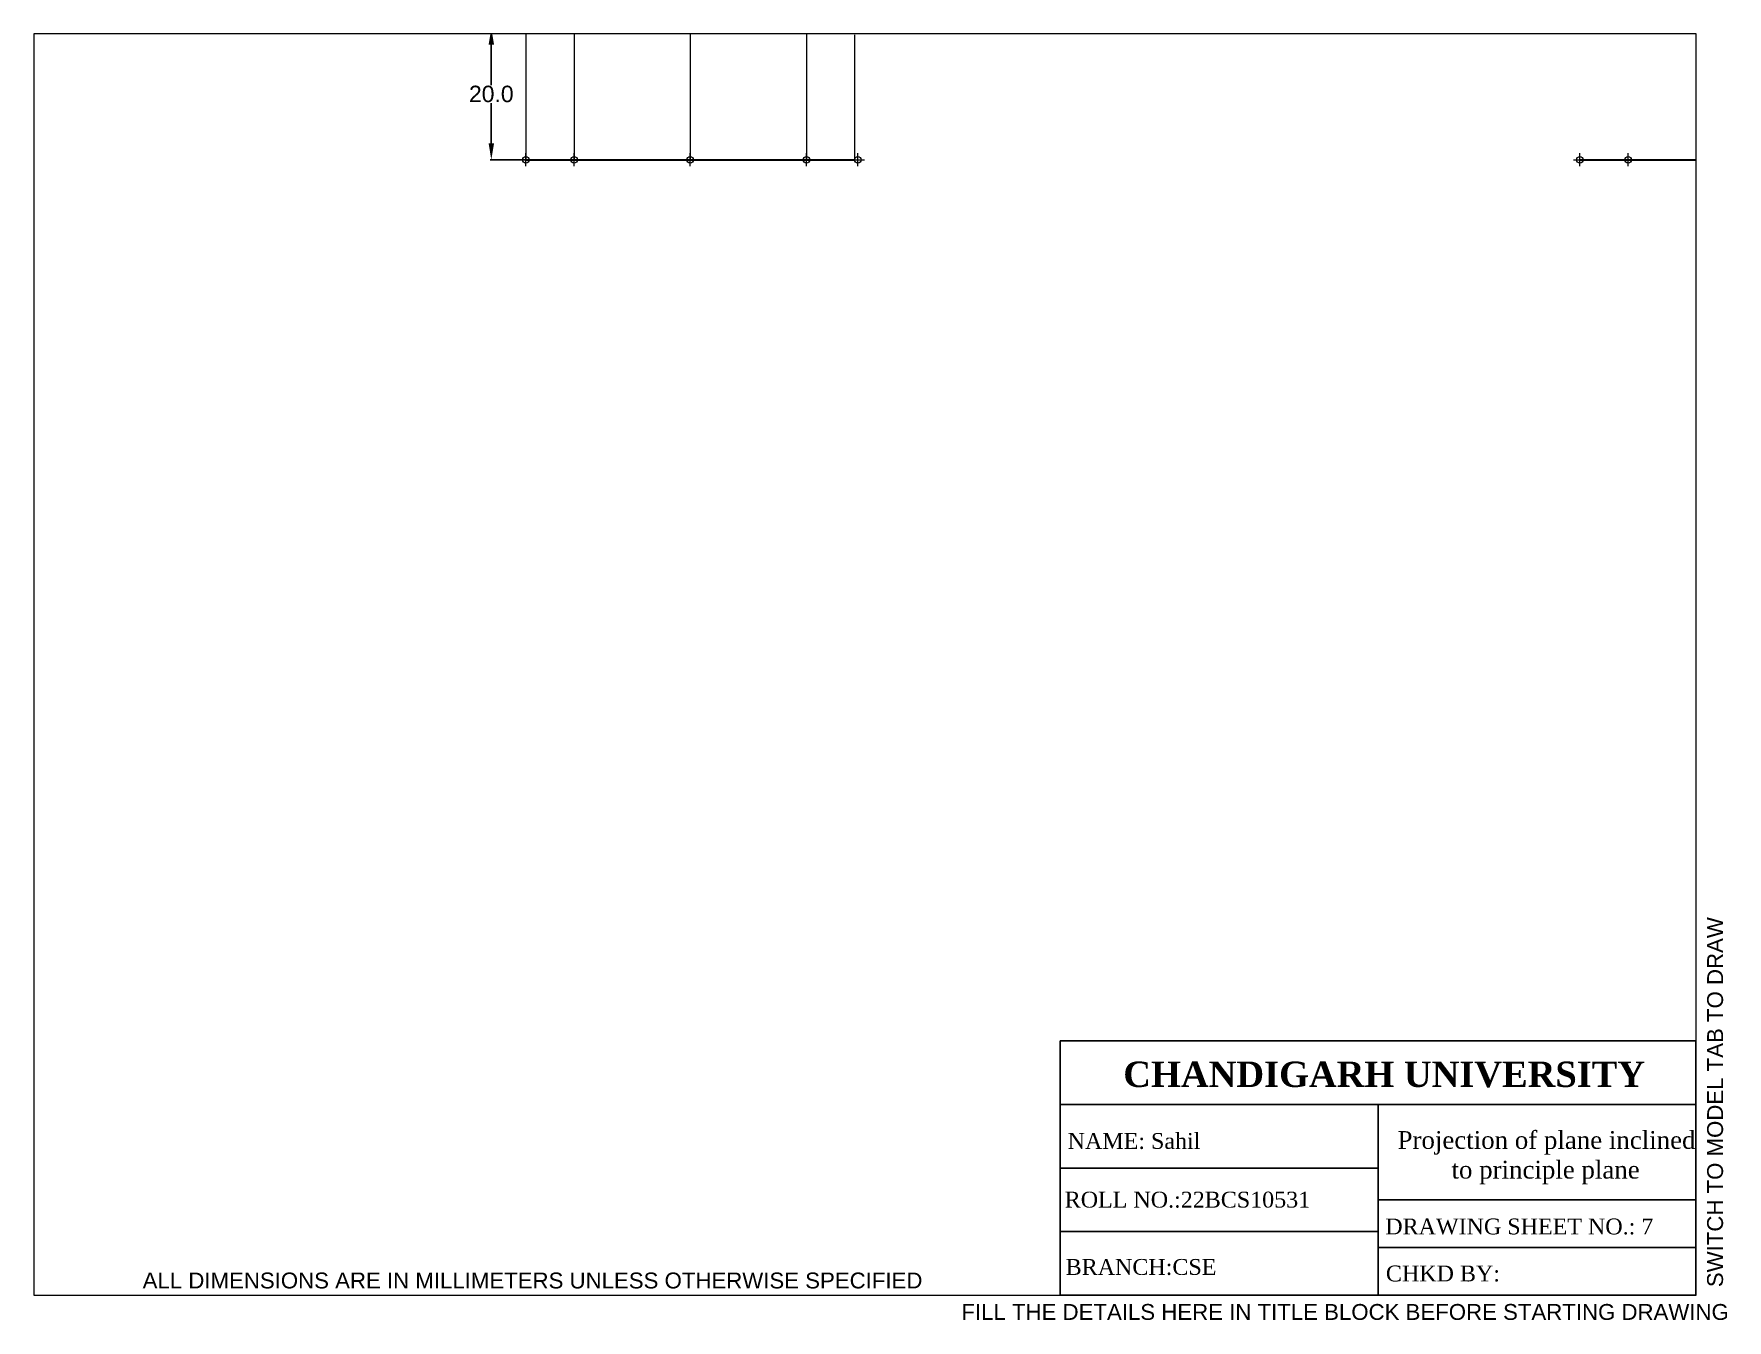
# Paper-space layout 'Layout1' of a CAD drawing. Header units: millimetres. Extents: x 0 to 266, y -4 to 198.
# The model-space entities are those that its viewports show. They can reach past a viewport. Long polylines and large blocks are cut down to what shows.
import ezdxf

# ---------------------------------------------------------------- set-up
doc = ezdxf.new("R2010")
doc.units = ezdxf.units.MM
doc.header["$PDMODE"] = 34
doc.linetypes.add('ACAD_ISO08W100', pattern=[36, 24, -3, 6, -3])
doc.layers.add('Comments', color=10, linetype='Continuous', lineweight=13, plot=False)
doc.layers.add('thick continuous', color=7, linetype='Continuous', lineweight=30)
doc.styles.get("Standard").update_dxf_attribs({"font": 'arial.ttf'})
doc.dimstyles.get("Standard").update_dxf_attribs({"dimtxt": 2.5, "dimasz": 2.5, "dimexe": 0.18, "dimexo": 0.0625, "dimgap": 0.09, "dimtad": 0, "dimtih": 1, "dimtoh": 1, "dimdec": 1, "dimzin": 0, "dimdsep": 46, "dimtxsty": 'Standard', "dimcen": 0.09, "dimadec": 0, "dimazin": 0, "dimtfac": 1, "dimtdec": 1, "dimtofl": 0, "dimtmove": 0, "dimatfit": 3, "dimfxl": 1, "dimtolj": 1, "dimtzin": 0, "dimarcsym": 0})

# ---------------------------------------------------------------- blocks, each defined once
blk = doc.blocks.new('*D4')
at = {"layer": 'Defpoints', "color": 0, "lineweight": 13, "transparency": 16777216}
for p in [(82.31, 497.08), (87.58, 497.08), (87.58, 477.08)]:
    blk.add_point(p, dxfattribs=at)
at = {"layer": 'thick continuous', "color": 0, "lineweight": -2, "transparency": 16777216}
for p, q in [((87.52, 497.08), (82.13, 497.08)), ((82.31, 494.58), (82.31, 488.44)), ((82.31, 479.58), (82.31, 485.71)), ((87.52, 477.08), (82.13, 477.08))]:
    blk.add_line(p, q, dxfattribs=at)
at = {"layer": 'thick continuous', "color": 0, "lineweight": 13, "transparency": 16777216}
for points in [[(81.9, 494.58), (82.73, 494.58), (82.31, 497.08)], [(81.9, 479.58), (82.73, 479.58), (82.31, 477.08)]]:
    blk.add_solid(points, dxfattribs=at)
at = {"layer": 'thick continuous', "color": 0, "lineweight": 13, "transparency": 16777216, "insert": (82.31, 487.08), "char_height": 2.5, "attachment_point": 5}
blk.add_mtext('\\A1;20.0', dxfattribs=at)

msp = doc.modelspace()

# ---------------------------------------------------------------- linework, layer by layer
at = {"layer": 'thick continuous', "lineweight": 13}
for p, q in [((87.58, 527.08), (87.58, 497.08)), ((112.58, 527.08), (112.58, 497.08)), ((137.58, 527.08), (137.58, 497.08)), ((94.9, 509.4), (94.9, 477.08)), ((130.26, 509.4), (130.26, 477.08)), ((87.58, 497.08), (87.58, 477.08)), ((112.58, 497.08), (112.58, 477.08)), ((137.58, 496.08), (137.58, 477.08))]:
    msp.add_line(p, q, dxfattribs=at)
at = {"layer": 'thick continuous', "lineweight": 30}
for p, q in [((112.58, 497.08), (68.28, 497.08)), ((112.58, 497.08), (305.73, 497.08)), ((87.58, 477.08), (137.58, 477.08)), ((87.58, 477.08), (137.58, 477.08)), ((247.94, 477.08), (297.94, 477.08)), ((247.94, 477.08), (297.94, 477.08))]:
    msp.add_line(p, q, dxfattribs=at)
at = {"layer": 'thick continuous', "lineweight": 13}
for p in [(87.58, 477.08), (94.9, 477.08), (112.58, 477.08), (112.58, 477.08), (130.26, 477.08), (138.08, 477.08), (247.94, 477.08), (255.26, 477.08)]:
    msp.add_point(p, dxfattribs=at)

# ---------------------------------------------------------------- dimensions: what is measured, and where the dimension line sits
dim = msp.add_linear_dim(base=(82.31, 497.08), p1=(87.58, 477.08), p2=(87.58, 497.08), angle=90, dimstyle='Standard', dxfattribs=at)
dim.commit()
dim.dimension.update_dxf_attribs({"geometry": '*D4', "text_midpoint": (82.31, 487.08)})

psp = doc.layouts.get("Layout1")

# ---------------------------------------------------------------- linework, layer by layer
for p, q in [((161.41, 40), (261.41, 40)), ((161.41, 40), (161.41, 0)), ((261.41, 40), (261.41, 0)), ((161.41, 30), (261.41, 30)), ((161.41, 30), (194.27, 30)), ((211.41, 30), (211.41, 0)), ((161.41, 20), (211.41, 20)), ((211.41, 15), (261.41, 15)), ((161.41, 10), (211.41, 10)), ((211.41, 7.5), (261.41, 7.5)), ((161.41, 0), (261.41, 0))]:
    psp.add_line(p, q)

# ---------------------------------------------------------------- texts
at = {"attachment_point": 1}
for s, width, insert, char_height in [('\\pi0.35393;{\\fTimes New Roman|b1|i0|c0|p18;CHANDIGARH UNIVERSITY}', 80.8177, (170.98, 36.75), 4), ('\\pi0.37383;{\\fTimes New Roman|b0|i0|c0|p18;Projection of plane inclined \\P\\pi8.86266;to principle plane}', 46.4985, (214.1, 25.81), 2.8)]:
    psp.add_mtext_dynamic_manual_height_columns(s, width=width, gutter_width=40, heights=[0], dxfattribs=dict(at, insert=insert, char_height=char_height))
at = {"linetype": 'ACAD_ISO08W100', "lineweight": 100, "char_height": 2.5, "attachment_point": 1}
for s, width, insert in [('{\\fTimes New Roman|b0|i0|c0|p18;NAME: Sahil }', 45.3199, (162.59, 25.51)), ('{\\fTimes New Roman|b0|i0|c0|p18;ROLL NO.:22BCS10531}', 45.3199, (162.13, 16.28)), ('{\\fTimes New Roman|b0|i0|c0|p18;DRAWING SHEET NO.: 7}', 45.3199, (212.54, 12.06)), ('{\\fTimes New Roman|b0|i0|c0|p18;BRANCH:CSE}', 45.3199, (162.28, 5.69)), ('{\\fTimes New Roman|b0|i0|c0|p18;CHKD BY: }', 47.9779, (212.64, 4.66))]:
    psp.add_mtext_dynamic_manual_height_columns(s, width=width, gutter_width=25, heights=[0], dxfattribs=dict(at, insert=insert))
at = {"layer": 'Comments'}
psp.add_text('SWITCH TO MODEL TAB TO DRAW', height=2.5, rotation=90, dxfattribs=at).set_placement((265.66, 1.26))
psp.add_text('FILL THE DETAILS HERE IN TITLE BLOCK BEFORE STARTING DRAWING', height=2.5, dxfattribs=at).set_placement((145.88, -3.89))
at = {"layer": 'thick continuous'}
psp.add_text('ALL DIMENSIONS ARE IN MILLIMETERS UNLESS OTHERWISE SPECIFIED', height=2.5, dxfattribs=at).set_placement((17.11, 1.06))

# ---------------------------------------------------------------- viewports
psp.add_viewport(center=(130.71, 99.21), size=(261.41, 198.4125), view_center_point=(139.16, 400.27), view_height=191.9358, dxfattribs=at)

doc.saveas('drawing.dxf')
